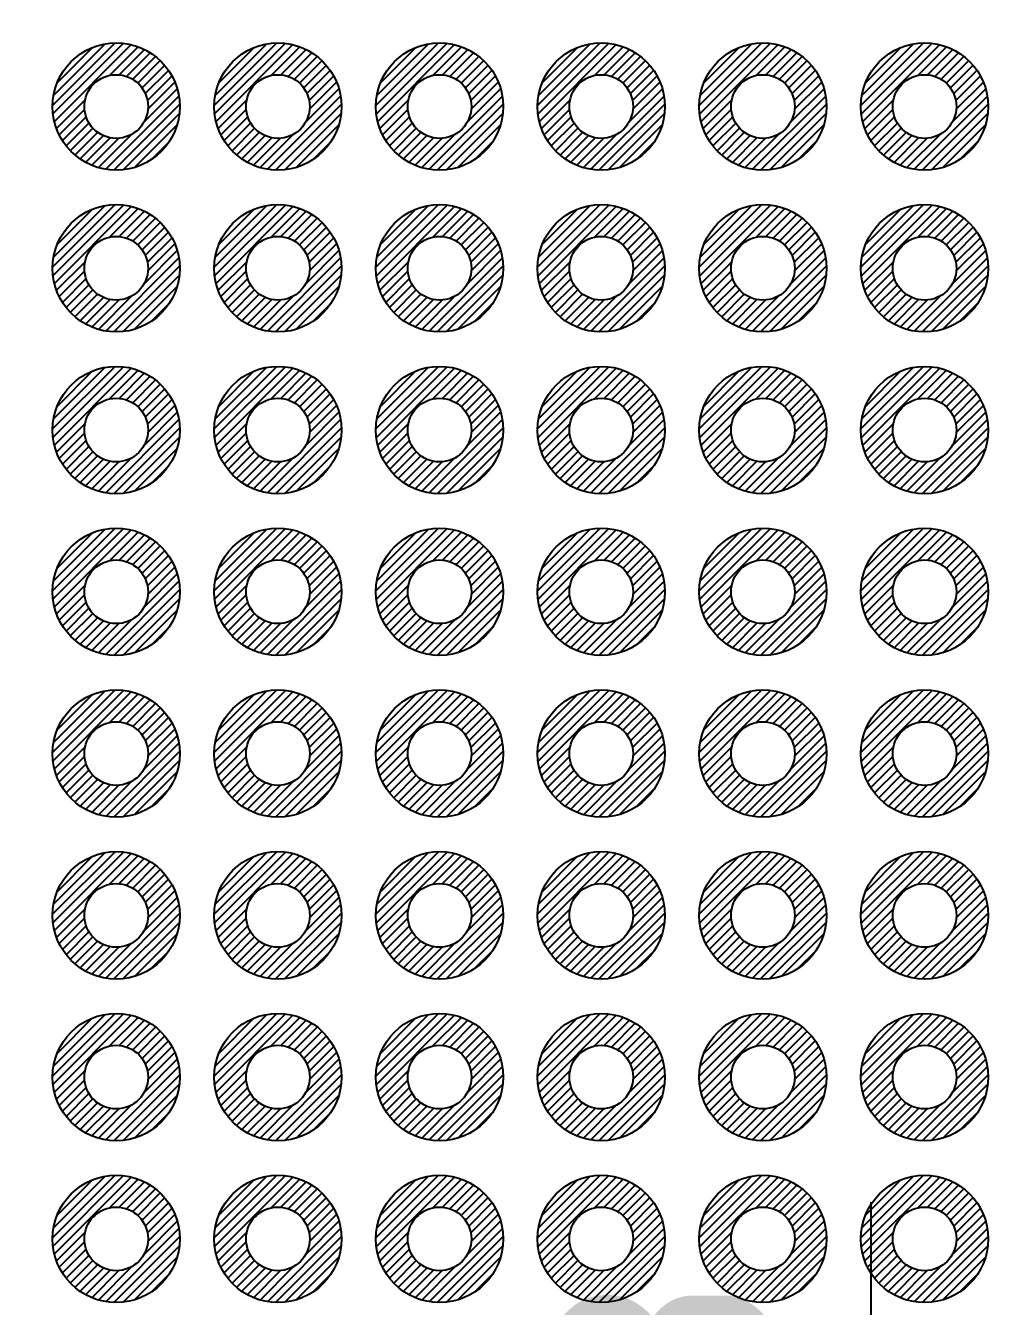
# Model space of a CAD drawing. Header units: millimetres. Extents: x 0 to 403, y 0 to 280.
# Drawn here: x 279.63 to 295.03, y 132.48 to 152.59 of the extents above; entities that cross this region are included whole.
import ezdxf

# ---------------------------------------------------------------- set-up
doc = ezdxf.new("R2010")
doc.units = ezdxf.units.MM
for name, color, linetype, lineweight in [('AM_5', 3, 'Continuous', 25), ('AM_8', 1, 'Continuous', 25), ('はんだ', 8, 'Continuous', 25), ('基板', 3, 'Continuous', 25)]:
    doc.layers.add(name, color=color, linetype=linetype, lineweight=lineweight)
doc.styles.get("Standard").update_dxf_attribs({"font": 'ISOCP.SHX', "bigfont": 'EXTFONT.SHX'})
doc.dimstyles.new('AM_ISO$0', dxfattribs={"dimtxt": 3.5, "dimasz": 2.5, "dimexe": 1, "dimexo": 1, "dimgap": 1.5, "dimtad": 1, "dimdsep": 46, "dimtxsty": 'Standard', "dimblk": 'OPEN30', "dimcen": 0, "dimclrd": 3, "dimclre": 3, "dimclrt": 2, "dimadec": 0, "dimazin": 2, "dimtp": 0.1, "dimtm": 0.1, "dimtfac": 0.71, "dimtmove": 0, "dimatfit": 3, "dimldrblk": 'OPEN30', "dimfxl": 0, "dimlwd": -1, "dimlwe": -1, "dimarcsym": 0})
doc.dimstyles.new('AM_ISO$2', dxfattribs={"dimtxt": 3.5, "dimasz": 2.5, "dimexe": 1, "dimexo": 1, "dimgap": 1.5, "dimtad": 1, "dimdsep": 46, "dimtxsty": 'Standard', "dimblk": 'OPEN30', "dimcen": 0, "dimclrd": 3, "dimclre": 3, "dimclrt": 2, "dimadec": 0, "dimazin": 2, "dimtp": 0.1, "dimtm": 0.1, "dimtfac": 0.71, "dimtmove": 0, "dimatfit": 3, "dimldrblk": 'OPEN30', "dimfxl": 0, "dimlwd": -1, "dimlwe": -1, "dimarcsym": 0})

# ---------------------------------------------------------------- blocks, each defined once
blk = doc.blocks.new('_Open30')
at = {"color": 0, "linetype": 'ByBlock', "lineweight": -2}
for p, q in [((-1, 0.2679), (0, 0)), ((0, 0), (-1, -0.2679)), ((0, 0), (-1, 0))]:
    blk.add_line(p, q, dxfattribs=at)
blk = doc.blocks.new('*D38')
at = {"layer": 'AM_5', "color": 3, "transparency": 16777216}
for p, q in [((263.474, 136.986), (264.724, 139.151)), ((281.276, 123.821), (261.358, 135.321)), ((262.224, 134.821), (260.224, 131.357)), ((279.276, 120.357), (259.358, 131.857)), ((258.974, 129.192), (255.349, 122.913))]:
    blk.add_line(p, q, dxfattribs=at)
at = {"layer": 'Defpoints', "color": 0, "transparency": 16777216}
for p in [(260.224, 131.357), (282.142, 123.321), (280.142, 119.857)]:
    blk.add_point(p, dxfattribs=at)
at = {"layer": 'AM_5', "color": 3, "transparency": 16777216, "xscale": 2.5, "yscale": 2.5, "zscale": 2.5}
for p, rotation in [((262.224, 134.821), 239.9999999999992), ((260.224, 131.357), 59.99999999999922)]:
    blk.add_blockref('_Open30', p, dxfattribs=dict(at, rotation=rotation))
at = {"layer": 'AM_5', "color": 2, "transparency": 16777216, "insert": (253.721, 126.595), "char_height": 3.5, "attachment_point": 5, "rotation": 60}
blk.add_mtext('4', dxfattribs=at)
blk = doc.blocks.new('*D39')
at = {"layer": 'AM_5', "color": 3, "transparency": 16777216}
for p, q in [((292.921, 127.071), (292.921, 134.116)), ((289.673, 124.571), (293.921, 124.571)), ((292.921, 121.571), (292.921, 124.571)), ((289.673, 121.571), (293.921, 121.571)), ((292.921, 119.071), (292.921, 116.571))]:
    blk.add_line(p, q, dxfattribs=at)
at = {"layer": 'Defpoints', "color": 0, "transparency": 16777216}
for p in [(288.673, 124.571), (292.921, 124.571), (288.673, 121.571)]:
    blk.add_point(p, dxfattribs=at)
at = {"layer": 'AM_5', "color": 3, "transparency": 16777216, "xscale": 2.5, "yscale": 2.5, "zscale": 2.5}
for p, rotation in [((292.921, 124.571), 270), ((292.921, 121.571), 90)]:
    blk.add_blockref('_Open30', p, dxfattribs=dict(at, rotation=rotation))
at = {"layer": 'AM_5', "color": 2, "transparency": 16777216, "insert": (289.671, 131.844), "char_height": 3.5, "attachment_point": 5, "rotation": 90}
blk.add_mtext('3', dxfattribs=at)
blk = doc.blocks.new('*D44')
at = {"layer": 'AM_5', "color": 3, "transparency": 16777216}
for p, q in [((285.298, 93.787), (279.972, 84.562)), ((296.298, 90.339), (296.298, 80.188))]:
    blk.add_line(p, q, dxfattribs=at)
blk.add_arc((296.298, 112.839), 31.651, 244.5267, 265.4733, dxfattribs=at)
at = {"layer": 'Defpoints', "color": 0, "transparency": 16777216}
for p in [(296.298, 191.339), (306.798, 131.026), (285.798, 94.653), (296.298, 91.339), (285.472, 83.097)]:
    blk.add_point(p, dxfattribs=at)
at = {"layer": 'AM_5', "color": 3, "transparency": 16777216, "xscale": 2.5, "yscale": 2.5, "zscale": 2.5}
for p, rotation in [((280.472, 85.428), 152.2633505582303), ((296.298, 81.188), 357.7366494417697)]:
    blk.add_blockref('_Open30', p, dxfattribs=dict(at, rotation=rotation))
at = {"layer": 'AM_5', "color": 2, "transparency": 16777216, "insert": (288.947, 85.406), "char_height": 3.5, "attachment_point": 5, "rotation": 345}
blk.add_mtext('30°', dxfattribs=at)

msp = doc.modelspace()

# ---------------------------------------------------------------- hatches: boundary and pattern name
at = {"layer": 'AM_8'}
h = msp.add_hatch(dxfattribs=at)
h.set_pattern_fill('_U', color=8, scale=0.1, angle=45, style=0, pattern_type=0)
h.set_pattern_definition([(45, (199.70028, -19.67259), (-0.07071068, 0.07071068), [])])
edge = h.paths.add_edge_path()
edge.add_arc((281.058, 151.319), 1, 191.4592, 474.2062)
edge.add_arc((281.058, 151.319), 1, 114.2062, 191.4592)
edge = h.paths.add_edge_path(flags=16)
edge.add_arc((281.058, 151.319), 0.5, -245.7938, 11.4592, ccw=False)
edge.add_arc((281.058, 151.319), 0.5, 11.4592, 114.2062, ccw=False)
h = msp.add_hatch(dxfattribs=at)
h.set_pattern_fill('_U', color=8, scale=0.1, angle=45, style=0, pattern_type=0)
h.set_pattern_definition([(45, (202.24028, -19.67259), (-0.07071068, 0.07071068), [])])
edge = h.paths.add_edge_path()
edge.add_arc((283.598, 151.319), 1, 191.4592, 474.2062)
edge.add_arc((283.598, 151.319), 1, 114.2062, 191.4592)
edge = h.paths.add_edge_path(flags=16)
edge.add_arc((283.598, 151.319), 0.5, -245.7938, 11.4592, ccw=False)
edge.add_arc((283.598, 151.319), 0.5, 11.4592, 114.2062, ccw=False)
h = msp.add_hatch(dxfattribs=at)
h.set_pattern_fill('_U', color=8, scale=0.1, angle=45, style=0, pattern_type=0)
h.set_pattern_definition([(45, (204.78028, -19.67259), (-0.07071068, 0.07071068), [])])
edge = h.paths.add_edge_path()
edge.add_arc((286.138, 151.319), 1, 191.4592, 474.2062)
edge.add_arc((286.138, 151.319), 1, 114.2062, 191.4592)
edge = h.paths.add_edge_path(flags=16)
edge.add_arc((286.138, 151.319), 0.5, -245.7938, 11.4592, ccw=False)
edge.add_arc((286.138, 151.319), 0.5, 11.4592, 114.2062, ccw=False)
h = msp.add_hatch(dxfattribs=at)
h.set_pattern_fill('_U', color=8, scale=0.1, angle=45, style=0, pattern_type=0)
h.set_pattern_definition([(45, (207.32028, -19.67259), (-0.07071068, 0.07071068), [])])
edge = h.paths.add_edge_path()
edge.add_arc((288.678, 151.319), 1, 191.4592, 474.2062)
edge.add_arc((288.678, 151.319), 1, 114.2062, 191.4592)
edge = h.paths.add_edge_path(flags=16)
edge.add_arc((288.678, 151.319), 0.5, -245.7938, 11.4592, ccw=False)
edge.add_arc((288.678, 151.319), 0.5, 11.4592, 114.2062, ccw=False)
h = msp.add_hatch(dxfattribs=at)
h.set_pattern_fill('_U', color=8, scale=0.1, angle=45, style=0, pattern_type=0)
h.set_pattern_definition([(45, (209.86028, -19.67259), (-0.07071068, 0.07071068), [])])
edge = h.paths.add_edge_path()
edge.add_arc((291.218, 151.319), 1, 191.4592, 474.2062)
edge.add_arc((291.218, 151.319), 1, 114.2062, 191.4592)
edge = h.paths.add_edge_path(flags=16)
edge.add_arc((291.218, 151.319), 0.5, -245.7938, 11.4592, ccw=False)
edge.add_arc((291.218, 151.319), 0.5, 11.4592, 114.2062, ccw=False)
h = msp.add_hatch(dxfattribs=at)
h.set_pattern_fill('_U', color=8, scale=0.1, angle=45, style=0, pattern_type=0)
h.set_pattern_definition([(45, (212.40028, -19.67259), (-0.07071068, 0.07071068), [])])
edge = h.paths.add_edge_path()
edge.add_arc((293.758, 151.319), 1, 191.4592, 474.2062)
edge.add_arc((293.758, 151.319), 1, 114.2062, 191.4592)
edge = h.paths.add_edge_path(flags=16)
edge.add_arc((293.758, 151.319), 0.5, -245.7938, 11.4592, ccw=False)
edge.add_arc((293.758, 151.319), 0.5, 11.4592, 114.2062, ccw=False)
h = msp.add_hatch(dxfattribs=at)
h.set_pattern_fill('_U', color=8, scale=0.1, angle=45, style=0, pattern_type=0)
h.set_pattern_definition([(45, (199.70028, -22.21259), (-0.07071068, 0.07071068), [])])
edge = h.paths.add_edge_path()
edge.add_arc((281.058, 148.779), 1, 191.4592, 474.2062)
edge.add_arc((281.058, 148.779), 1, 114.2062, 191.4592)
edge = h.paths.add_edge_path(flags=16)
edge.add_arc((281.058, 148.779), 0.5, -245.7938, 11.4592, ccw=False)
edge.add_arc((281.058, 148.779), 0.5, 11.4592, 114.2062, ccw=False)
h = msp.add_hatch(dxfattribs=at)
h.set_pattern_fill('_U', color=8, scale=0.1, angle=45, style=0, pattern_type=0)
h.set_pattern_definition([(45, (202.24028, -22.21259), (-0.07071068, 0.07071068), [])])
edge = h.paths.add_edge_path()
edge.add_arc((283.598, 148.779), 1, 191.4592, 474.2062)
edge.add_arc((283.598, 148.779), 1, 114.2062, 191.4592)
edge = h.paths.add_edge_path(flags=16)
edge.add_arc((283.598, 148.779), 0.5, -245.7938, 11.4592, ccw=False)
edge.add_arc((283.598, 148.779), 0.5, 11.4592, 114.2062, ccw=False)
h = msp.add_hatch(dxfattribs=at)
h.set_pattern_fill('_U', color=8, scale=0.1, angle=45, style=0, pattern_type=0)
h.set_pattern_definition([(45, (204.78028, -22.21259), (-0.07071068, 0.07071068), [])])
edge = h.paths.add_edge_path()
edge.add_arc((286.138, 148.779), 1, 191.4592, 474.2062)
edge.add_arc((286.138, 148.779), 1, 114.2062, 191.4592)
edge = h.paths.add_edge_path(flags=16)
edge.add_arc((286.138, 148.779), 0.5, -245.7938, 11.4592, ccw=False)
edge.add_arc((286.138, 148.779), 0.5, 11.4592, 114.2062, ccw=False)
h = msp.add_hatch(dxfattribs=at)
h.set_pattern_fill('_U', color=8, scale=0.1, angle=45, style=0, pattern_type=0)
h.set_pattern_definition([(45, (207.32028, -22.21259), (-0.07071068, 0.07071068), [])])
edge = h.paths.add_edge_path()
edge.add_arc((288.678, 148.779), 1, 191.4592, 474.2062)
edge.add_arc((288.678, 148.779), 1, 114.2062, 191.4592)
edge = h.paths.add_edge_path(flags=16)
edge.add_arc((288.678, 148.779), 0.5, -245.7938, 11.4592, ccw=False)
edge.add_arc((288.678, 148.779), 0.5, 11.4592, 114.2062, ccw=False)
h = msp.add_hatch(dxfattribs=at)
h.set_pattern_fill('_U', color=8, scale=0.1, angle=45, style=0, pattern_type=0)
h.set_pattern_definition([(45, (209.86028, -22.21259), (-0.07071068, 0.07071068), [])])
edge = h.paths.add_edge_path()
edge.add_arc((291.218, 148.779), 1, 191.4592, 474.2062)
edge.add_arc((291.218, 148.779), 1, 114.2062, 191.4592)
edge = h.paths.add_edge_path(flags=16)
edge.add_arc((291.218, 148.779), 0.5, -245.7938, 11.4592, ccw=False)
edge.add_arc((291.218, 148.779), 0.5, 11.4592, 114.2062, ccw=False)
h = msp.add_hatch(dxfattribs=at)
h.set_pattern_fill('_U', color=8, scale=0.1, angle=45, style=0, pattern_type=0)
h.set_pattern_definition([(45, (212.40028, -22.21259), (-0.07071068, 0.07071068), [])])
edge = h.paths.add_edge_path()
edge.add_arc((293.758, 148.779), 1, 191.4592, 474.2062)
edge.add_arc((293.758, 148.779), 1, 114.2062, 191.4592)
edge = h.paths.add_edge_path(flags=16)
edge.add_arc((293.758, 148.779), 0.5, -245.7938, 11.4592, ccw=False)
edge.add_arc((293.758, 148.779), 0.5, 11.4592, 114.2062, ccw=False)
h = msp.add_hatch(dxfattribs=at)
h.set_pattern_fill('_U', color=8, scale=0.1, angle=45, style=0, pattern_type=0)
h.set_pattern_definition([(45, (199.70028, -24.75259), (-0.07071068, 0.07071068), [])])
edge = h.paths.add_edge_path()
edge.add_arc((281.058, 146.239), 1, 191.4592, 474.2062)
edge.add_arc((281.058, 146.239), 1, 114.2062, 191.4592)
edge = h.paths.add_edge_path(flags=16)
edge.add_arc((281.058, 146.239), 0.5, -245.7938, 11.4592, ccw=False)
edge.add_arc((281.058, 146.239), 0.5, 11.4592, 114.2062, ccw=False)
h = msp.add_hatch(dxfattribs=at)
h.set_pattern_fill('_U', color=8, scale=0.1, angle=45, style=0, pattern_type=0)
h.set_pattern_definition([(45, (202.24028, -24.75259), (-0.07071068, 0.07071068), [])])
edge = h.paths.add_edge_path()
edge.add_arc((283.598, 146.239), 1, 191.4592, 474.2062)
edge.add_arc((283.598, 146.239), 1, 114.2062, 191.4592)
edge = h.paths.add_edge_path(flags=16)
edge.add_arc((283.598, 146.239), 0.5, -245.7938, 11.4592, ccw=False)
edge.add_arc((283.598, 146.239), 0.5, 11.4592, 114.2062, ccw=False)
h = msp.add_hatch(dxfattribs=at)
h.set_pattern_fill('_U', color=8, scale=0.1, angle=45, style=0, pattern_type=0)
h.set_pattern_definition([(45, (204.78028, -24.75259), (-0.07071068, 0.07071068), [])])
edge = h.paths.add_edge_path()
edge.add_arc((286.138, 146.239), 1, 191.4592, 474.2062)
edge.add_arc((286.138, 146.239), 1, 114.2062, 191.4592)
edge = h.paths.add_edge_path(flags=16)
edge.add_arc((286.138, 146.239), 0.5, -245.7938, 11.4592, ccw=False)
edge.add_arc((286.138, 146.239), 0.5, 11.4592, 114.2062, ccw=False)
h = msp.add_hatch(dxfattribs=at)
h.set_pattern_fill('_U', color=8, scale=0.1, angle=45, style=0, pattern_type=0)
h.set_pattern_definition([(45, (207.32028, -24.75259), (-0.07071068, 0.07071068), [])])
edge = h.paths.add_edge_path()
edge.add_arc((288.678, 146.239), 1, 191.4592, 474.2062)
edge.add_arc((288.678, 146.239), 1, 114.2062, 191.4592)
edge = h.paths.add_edge_path(flags=16)
edge.add_arc((288.678, 146.239), 0.5, -245.7938, 11.4592, ccw=False)
edge.add_arc((288.678, 146.239), 0.5, 11.4592, 114.2062, ccw=False)
h = msp.add_hatch(dxfattribs=at)
h.set_pattern_fill('_U', color=8, scale=0.1, angle=45, style=0, pattern_type=0)
h.set_pattern_definition([(45, (209.86028, -24.75259), (-0.07071068, 0.07071068), [])])
edge = h.paths.add_edge_path()
edge.add_arc((291.218, 146.239), 1, 191.4592, 474.2062)
edge.add_arc((291.218, 146.239), 1, 114.2062, 191.4592)
edge = h.paths.add_edge_path(flags=16)
edge.add_arc((291.218, 146.239), 0.5, -245.7938, 11.4592, ccw=False)
edge.add_arc((291.218, 146.239), 0.5, 11.4592, 114.2062, ccw=False)
h = msp.add_hatch(dxfattribs=at)
h.set_pattern_fill('_U', color=8, scale=0.1, angle=45, style=0, pattern_type=0)
h.set_pattern_definition([(45, (212.40028, -24.75259), (-0.07071068, 0.07071068), [])])
edge = h.paths.add_edge_path()
edge.add_arc((293.758, 146.239), 1, 191.4592, 474.2062)
edge.add_arc((293.758, 146.239), 1, 114.2062, 191.4592)
edge = h.paths.add_edge_path(flags=16)
edge.add_arc((293.758, 146.239), 0.5, -245.7938, 11.4592, ccw=False)
edge.add_arc((293.758, 146.239), 0.5, 11.4592, 114.2062, ccw=False)
h = msp.add_hatch(dxfattribs=at)
h.set_pattern_fill('_U', color=8, scale=0.1, angle=45, style=0, pattern_type=0)
h.set_pattern_definition([(45, (199.70028, -27.29259), (-0.07071068, 0.07071068), [])])
edge = h.paths.add_edge_path()
edge.add_arc((281.058, 143.699), 1, 191.4592, 474.2062)
edge.add_arc((281.058, 143.699), 1, 114.2062, 191.4592)
edge = h.paths.add_edge_path(flags=16)
edge.add_arc((281.058, 143.699), 0.5, -245.7938, 11.4592, ccw=False)
edge.add_arc((281.058, 143.699), 0.5, 11.4592, 114.2062, ccw=False)
h = msp.add_hatch(dxfattribs=at)
h.set_pattern_fill('_U', color=8, scale=0.1, angle=45, style=0, pattern_type=0)
h.set_pattern_definition([(45, (202.24028, -27.29259), (-0.07071068, 0.07071068), [])])
edge = h.paths.add_edge_path()
edge.add_arc((283.598, 143.699), 1, 191.4592, 474.2062)
edge.add_arc((283.598, 143.699), 1, 114.2062, 191.4592)
edge = h.paths.add_edge_path(flags=16)
edge.add_arc((283.598, 143.699), 0.5, -245.7938, 11.4592, ccw=False)
edge.add_arc((283.598, 143.699), 0.5, 11.4592, 114.2062, ccw=False)
h = msp.add_hatch(dxfattribs=at)
h.set_pattern_fill('_U', color=8, scale=0.1, angle=45, style=0, pattern_type=0)
h.set_pattern_definition([(45, (204.78028, -27.29259), (-0.07071068, 0.07071068), [])])
edge = h.paths.add_edge_path()
edge.add_arc((286.138, 143.699), 1, 191.4592, 474.2062)
edge.add_arc((286.138, 143.699), 1, 114.2062, 191.4592)
edge = h.paths.add_edge_path(flags=16)
edge.add_arc((286.138, 143.699), 0.5, -245.7938, 11.4592, ccw=False)
edge.add_arc((286.138, 143.699), 0.5, 11.4592, 114.2062, ccw=False)
h = msp.add_hatch(dxfattribs=at)
h.set_pattern_fill('_U', color=8, scale=0.1, angle=45, style=0, pattern_type=0)
h.set_pattern_definition([(45, (207.32028, -27.29259), (-0.07071068, 0.07071068), [])])
edge = h.paths.add_edge_path()
edge.add_arc((288.678, 143.699), 1, 191.4592, 474.2062)
edge.add_arc((288.678, 143.699), 1, 114.2062, 191.4592)
edge = h.paths.add_edge_path(flags=16)
edge.add_arc((288.678, 143.699), 0.5, -245.7938, 11.4592, ccw=False)
edge.add_arc((288.678, 143.699), 0.5, 11.4592, 114.2062, ccw=False)
h = msp.add_hatch(dxfattribs=at)
h.set_pattern_fill('_U', color=8, scale=0.1, angle=45, style=0, pattern_type=0)
h.set_pattern_definition([(45, (209.86028, -27.29259), (-0.07071068, 0.07071068), [])])
edge = h.paths.add_edge_path()
edge.add_arc((291.218, 143.699), 1, 191.4592, 474.2062)
edge.add_arc((291.218, 143.699), 1, 114.2062, 191.4592)
edge = h.paths.add_edge_path(flags=16)
edge.add_arc((291.218, 143.699), 0.5, -245.7938, 11.4592, ccw=False)
edge.add_arc((291.218, 143.699), 0.5, 11.4592, 114.2062, ccw=False)
h = msp.add_hatch(dxfattribs=at)
h.set_pattern_fill('_U', color=8, scale=0.1, angle=45, style=0, pattern_type=0)
h.set_pattern_definition([(45, (212.40028, -27.29259), (-0.07071068, 0.07071068), [])])
edge = h.paths.add_edge_path()
edge.add_arc((293.758, 143.699), 1, 191.4592, 474.2062)
edge.add_arc((293.758, 143.699), 1, 114.2062, 191.4592)
edge = h.paths.add_edge_path(flags=16)
edge.add_arc((293.758, 143.699), 0.5, -245.7938, 11.4592, ccw=False)
edge.add_arc((293.758, 143.699), 0.5, 11.4592, 114.2062, ccw=False)
h = msp.add_hatch(dxfattribs=at)
h.set_pattern_fill('_U', color=8, scale=0.1, angle=45, style=0, pattern_type=0)
h.set_pattern_definition([(45, (199.70028, -29.83259), (-0.07071068, 0.07071068), [])])
edge = h.paths.add_edge_path()
edge.add_arc((281.058, 141.159), 1, 191.4592, 474.2062)
edge.add_arc((281.058, 141.159), 1, 114.2062, 191.4592)
edge = h.paths.add_edge_path(flags=16)
edge.add_arc((281.058, 141.159), 0.5, -245.7938, 11.4592, ccw=False)
edge.add_arc((281.058, 141.159), 0.5, 11.4592, 114.2062, ccw=False)
h = msp.add_hatch(dxfattribs=at)
h.set_pattern_fill('_U', color=8, scale=0.1, angle=45, style=0, pattern_type=0)
h.set_pattern_definition([(45, (202.24028, -29.83259), (-0.07071068, 0.07071068), [])])
edge = h.paths.add_edge_path()
edge.add_arc((283.598, 141.159), 1, 191.4592, 474.2062)
edge.add_arc((283.598, 141.159), 1, 114.2062, 191.4592)
edge = h.paths.add_edge_path(flags=16)
edge.add_arc((283.598, 141.159), 0.5, -245.7938, 11.4592, ccw=False)
edge.add_arc((283.598, 141.159), 0.5, 11.4592, 114.2062, ccw=False)
h = msp.add_hatch(dxfattribs=at)
h.set_pattern_fill('_U', color=8, scale=0.1, angle=45, style=0, pattern_type=0)
h.set_pattern_definition([(45, (204.78028, -29.83259), (-0.07071068, 0.07071068), [])])
edge = h.paths.add_edge_path()
edge.add_arc((286.138, 141.159), 1, 191.4592, 474.2062)
edge.add_arc((286.138, 141.159), 1, 114.2062, 191.4592)
edge = h.paths.add_edge_path(flags=16)
edge.add_arc((286.138, 141.159), 0.5, -245.7938, 11.4592, ccw=False)
edge.add_arc((286.138, 141.159), 0.5, 11.4592, 114.2062, ccw=False)
h = msp.add_hatch(dxfattribs=at)
h.set_pattern_fill('_U', color=8, scale=0.1, angle=45, style=0, pattern_type=0)
h.set_pattern_definition([(45, (207.32028, -29.83259), (-0.07071068, 0.07071068), [])])
edge = h.paths.add_edge_path()
edge.add_arc((288.678, 141.159), 1, 191.4592, 474.2062)
edge.add_arc((288.678, 141.159), 1, 114.2062, 191.4592)
edge = h.paths.add_edge_path(flags=16)
edge.add_arc((288.678, 141.159), 0.5, -245.7938, 11.4592, ccw=False)
edge.add_arc((288.678, 141.159), 0.5, 11.4592, 114.2062, ccw=False)
h = msp.add_hatch(dxfattribs=at)
h.set_pattern_fill('_U', color=8, scale=0.1, angle=45, style=0, pattern_type=0)
h.set_pattern_definition([(45, (209.86028, -29.83259), (-0.07071068, 0.07071068), [])])
edge = h.paths.add_edge_path()
edge.add_arc((291.218, 141.159), 1, 191.4592, 474.2062)
edge.add_arc((291.218, 141.159), 1, 114.2062, 191.4592)
edge = h.paths.add_edge_path(flags=16)
edge.add_arc((291.218, 141.159), 0.5, -245.7938, 11.4592, ccw=False)
edge.add_arc((291.218, 141.159), 0.5, 11.4592, 114.2062, ccw=False)
h = msp.add_hatch(dxfattribs=at)
h.set_pattern_fill('_U', color=8, scale=0.1, angle=45, style=0, pattern_type=0)
h.set_pattern_definition([(45, (212.40028, -29.83259), (-0.07071068, 0.07071068), [])])
edge = h.paths.add_edge_path()
edge.add_arc((293.758, 141.159), 1, 191.4592, 474.2062)
edge.add_arc((293.758, 141.159), 1, 114.2062, 191.4592)
edge = h.paths.add_edge_path(flags=16)
edge.add_arc((293.758, 141.159), 0.5, -245.7938, 11.4592, ccw=False)
edge.add_arc((293.758, 141.159), 0.5, 11.4592, 114.2062, ccw=False)
h = msp.add_hatch(dxfattribs=at)
h.set_pattern_fill('_U', color=8, scale=0.1, angle=45, style=0, pattern_type=0)
h.set_pattern_definition([(45, (199.70028, -32.37259), (-0.07071068, 0.07071068), [])])
edge = h.paths.add_edge_path()
edge.add_arc((281.058, 138.619), 1, 191.4592, 474.2062)
edge.add_arc((281.058, 138.619), 1, 114.2062, 191.4592)
edge = h.paths.add_edge_path(flags=16)
edge.add_arc((281.058, 138.619), 0.5, -245.7938, 11.4592, ccw=False)
edge.add_arc((281.058, 138.619), 0.5, 11.4592, 114.2062, ccw=False)
h = msp.add_hatch(dxfattribs=at)
h.set_pattern_fill('_U', color=8, scale=0.1, angle=45, style=0, pattern_type=0)
h.set_pattern_definition([(45, (202.24028, -32.37259), (-0.07071068, 0.07071068), [])])
edge = h.paths.add_edge_path()
edge.add_arc((283.598, 138.619), 1, 191.4592, 474.2062)
edge.add_arc((283.598, 138.619), 1, 114.2062, 191.4592)
edge = h.paths.add_edge_path(flags=16)
edge.add_arc((283.598, 138.619), 0.5, -245.7938, 11.4592, ccw=False)
edge.add_arc((283.598, 138.619), 0.5, 11.4592, 114.2062, ccw=False)
h = msp.add_hatch(dxfattribs=at)
h.set_pattern_fill('_U', color=8, scale=0.1, angle=45, style=0, pattern_type=0)
h.set_pattern_definition([(45, (204.78028, -32.37259), (-0.07071068, 0.07071068), [])])
edge = h.paths.add_edge_path()
edge.add_arc((286.138, 138.619), 1, 191.4592, 474.2062)
edge.add_arc((286.138, 138.619), 1, 114.2062, 191.4592)
edge = h.paths.add_edge_path(flags=16)
edge.add_arc((286.138, 138.619), 0.5, -245.7938, 11.4592, ccw=False)
edge.add_arc((286.138, 138.619), 0.5, 11.4592, 114.2062, ccw=False)
h = msp.add_hatch(dxfattribs=at)
h.set_pattern_fill('_U', color=8, scale=0.1, angle=45, style=0, pattern_type=0)
h.set_pattern_definition([(45, (207.32028, -32.37259), (-0.07071068, 0.07071068), [])])
edge = h.paths.add_edge_path()
edge.add_arc((288.678, 138.619), 1, 191.4592, 474.2062)
edge.add_arc((288.678, 138.619), 1, 114.2062, 191.4592)
edge = h.paths.add_edge_path(flags=16)
edge.add_arc((288.678, 138.619), 0.5, -245.7938, 11.4592, ccw=False)
edge.add_arc((288.678, 138.619), 0.5, 11.4592, 114.2062, ccw=False)
h = msp.add_hatch(dxfattribs=at)
h.set_pattern_fill('_U', color=8, scale=0.1, angle=45, style=0, pattern_type=0)
h.set_pattern_definition([(45, (209.86028, -32.37259), (-0.07071068, 0.07071068), [])])
edge = h.paths.add_edge_path()
edge.add_arc((291.218, 138.619), 1, 191.4592, 474.2062)
edge.add_arc((291.218, 138.619), 1, 114.2062, 191.4592)
edge = h.paths.add_edge_path(flags=16)
edge.add_arc((291.218, 138.619), 0.5, -245.7938, 11.4592, ccw=False)
edge.add_arc((291.218, 138.619), 0.5, 11.4592, 114.2062, ccw=False)
h = msp.add_hatch(dxfattribs=at)
h.set_pattern_fill('_U', color=8, scale=0.1, angle=45, style=0, pattern_type=0)
h.set_pattern_definition([(45, (212.40028, -32.37259), (-0.07071068, 0.07071068), [])])
edge = h.paths.add_edge_path()
edge.add_arc((293.758, 138.619), 1, 191.4592, 474.2062)
edge.add_arc((293.758, 138.619), 1, 114.2062, 191.4592)
edge = h.paths.add_edge_path(flags=16)
edge.add_arc((293.758, 138.619), 0.5, -245.7938, 11.4592, ccw=False)
edge.add_arc((293.758, 138.619), 0.5, 11.4592, 114.2062, ccw=False)
h = msp.add_hatch(dxfattribs=at)
h.set_pattern_fill('_U', color=8, scale=0.1, angle=45, style=0, pattern_type=0)
h.set_pattern_definition([(45, (199.70028, -34.91259), (-0.07071068, 0.07071068), [])])
edge = h.paths.add_edge_path()
edge.add_arc((281.058, 136.079), 1, 191.4592, 474.2062)
edge.add_arc((281.058, 136.079), 1, 114.2062, 191.4592)
edge = h.paths.add_edge_path(flags=16)
edge.add_arc((281.058, 136.079), 0.5, -245.7938, 11.4592, ccw=False)
edge.add_arc((281.058, 136.079), 0.5, 11.4592, 114.2062, ccw=False)
h = msp.add_hatch(dxfattribs=at)
h.set_pattern_fill('_U', color=8, scale=0.1, angle=45, style=0, pattern_type=0)
h.set_pattern_definition([(45, (202.24028, -34.91259), (-0.07071068, 0.07071068), [])])
edge = h.paths.add_edge_path()
edge.add_arc((283.598, 136.079), 1, 191.4592, 474.2062)
edge.add_arc((283.598, 136.079), 1, 114.2062, 191.4592)
edge = h.paths.add_edge_path(flags=16)
edge.add_arc((283.598, 136.079), 0.5, -245.7938, 11.4592, ccw=False)
edge.add_arc((283.598, 136.079), 0.5, 11.4592, 114.2062, ccw=False)
h = msp.add_hatch(dxfattribs=at)
h.set_pattern_fill('_U', color=8, scale=0.1, angle=45, style=0, pattern_type=0)
h.set_pattern_definition([(45, (204.78028, -34.91259), (-0.07071068, 0.07071068), [])])
edge = h.paths.add_edge_path()
edge.add_arc((286.138, 136.079), 1, 191.4592, 474.2062)
edge.add_arc((286.138, 136.079), 1, 114.2062, 191.4592)
edge = h.paths.add_edge_path(flags=16)
edge.add_arc((286.138, 136.079), 0.5, -245.7938, 11.4592, ccw=False)
edge.add_arc((286.138, 136.079), 0.5, 11.4592, 114.2062, ccw=False)
h = msp.add_hatch(dxfattribs=at)
h.set_pattern_fill('_U', color=8, scale=0.1, angle=45, style=0, pattern_type=0)
h.set_pattern_definition([(45, (207.32028, -34.91259), (-0.07071068, 0.07071068), [])])
edge = h.paths.add_edge_path()
edge.add_arc((288.678, 136.079), 1, 191.4592, 474.2062)
edge.add_arc((288.678, 136.079), 1, 114.2062, 191.4592)
edge = h.paths.add_edge_path(flags=16)
edge.add_arc((288.678, 136.079), 0.5, -245.7938, 11.4592, ccw=False)
edge.add_arc((288.678, 136.079), 0.5, 11.4592, 114.2062, ccw=False)
h = msp.add_hatch(dxfattribs=at)
h.set_pattern_fill('_U', color=8, scale=0.1, angle=45, style=0, pattern_type=0)
h.set_pattern_definition([(45, (209.86028, -34.91259), (-0.07071068, 0.07071068), [])])
edge = h.paths.add_edge_path()
edge.add_arc((291.218, 136.079), 1, 191.4592, 474.2062)
edge.add_arc((291.218, 136.079), 1, 114.2062, 191.4592)
edge = h.paths.add_edge_path(flags=16)
edge.add_arc((291.218, 136.079), 0.5, -245.7938, 11.4592, ccw=False)
edge.add_arc((291.218, 136.079), 0.5, 11.4592, 114.2062, ccw=False)
h = msp.add_hatch(dxfattribs=at)
h.set_pattern_fill('_U', color=8, scale=0.1, angle=45, style=0, pattern_type=0)
h.set_pattern_definition([(45, (212.40028, -34.91259), (-0.07071068, 0.07071068), [])])
edge = h.paths.add_edge_path()
edge.add_arc((293.758, 136.079), 1, 191.4592, 474.2062)
edge.add_arc((293.758, 136.079), 1, 114.2062, 191.4592)
edge = h.paths.add_edge_path(flags=16)
edge.add_arc((293.758, 136.079), 0.5, -245.7938, 11.4592, ccw=False)
edge.add_arc((293.758, 136.079), 0.5, 11.4592, 114.2062, ccw=False)
h = msp.add_hatch(dxfattribs=at)
h.set_pattern_fill('_U', color=8, scale=0.1, angle=45, style=0, pattern_type=0)
h.set_pattern_definition([(45, (199.70028, -37.45259), (-0.07071068, 0.07071068), [])])
edge = h.paths.add_edge_path()
edge.add_arc((281.058, 133.539), 1, 191.4592, 474.2062)
edge.add_arc((281.058, 133.539), 1, 114.2062, 191.4592)
edge = h.paths.add_edge_path(flags=16)
edge.add_arc((281.058, 133.539), 0.5, -245.7938, 11.4592, ccw=False)
edge.add_arc((281.058, 133.539), 0.5, 11.4592, 114.2062, ccw=False)
h = msp.add_hatch(dxfattribs=at)
h.set_pattern_fill('_U', color=8, scale=0.1, angle=45, style=0, pattern_type=0)
h.set_pattern_definition([(45, (202.24028, -37.45259), (-0.07071068, 0.07071068), [])])
edge = h.paths.add_edge_path()
edge.add_arc((283.598, 133.539), 1, 191.4592, 474.2062)
edge.add_arc((283.598, 133.539), 1, 114.2062, 191.4592)
edge = h.paths.add_edge_path(flags=16)
edge.add_arc((283.598, 133.539), 0.5, -245.7938, 11.4592, ccw=False)
edge.add_arc((283.598, 133.539), 0.5, 11.4592, 114.2062, ccw=False)
h = msp.add_hatch(dxfattribs=at)
h.set_pattern_fill('_U', color=8, scale=0.1, angle=45, style=0, pattern_type=0)
h.set_pattern_definition([(45, (204.78028, -37.45259), (-0.07071068, 0.07071068), [])])
edge = h.paths.add_edge_path()
edge.add_arc((286.138, 133.539), 1, 191.4592, 474.2062)
edge.add_arc((286.138, 133.539), 1, 114.2062, 191.4592)
edge = h.paths.add_edge_path(flags=16)
edge.add_arc((286.138, 133.539), 0.5, -245.7938, 11.4592, ccw=False)
edge.add_arc((286.138, 133.539), 0.5, 11.4592, 114.2062, ccw=False)
h = msp.add_hatch(dxfattribs=at)
h.set_pattern_fill('_U', color=8, scale=0.1, angle=45, style=0, pattern_type=0)
h.set_pattern_definition([(45, (207.32028, -37.45259), (-0.07071068, 0.07071068), [])])
edge = h.paths.add_edge_path()
edge.add_arc((288.678, 133.539), 1, 191.4592, 474.2062)
edge.add_arc((288.678, 133.539), 1, 114.2062, 191.4592)
edge = h.paths.add_edge_path(flags=16)
edge.add_arc((288.678, 133.539), 0.5, -245.7938, 11.4592, ccw=False)
edge.add_arc((288.678, 133.539), 0.5, 11.4592, 114.2062, ccw=False)
h = msp.add_hatch(dxfattribs=at)
h.set_pattern_fill('_U', color=8, scale=0.1, angle=45, style=0, pattern_type=0)
h.set_pattern_definition([(45, (209.86028, -37.45259), (-0.07071068, 0.07071068), [])])
edge = h.paths.add_edge_path()
edge.add_arc((291.218, 133.539), 1, 191.4592, 474.2062)
edge.add_arc((291.218, 133.539), 1, 114.2062, 191.4592)
edge = h.paths.add_edge_path(flags=16)
edge.add_arc((291.218, 133.539), 0.5, -245.7938, 11.4592, ccw=False)
edge.add_arc((291.218, 133.539), 0.5, 11.4592, 114.2062, ccw=False)
h = msp.add_hatch(dxfattribs=at)
h.set_pattern_fill('_U', color=8, scale=0.1, angle=45, style=0, pattern_type=0)
h.set_pattern_definition([(45, (212.40028, -37.45259), (-0.07071068, 0.07071068), [])])
edge = h.paths.add_edge_path()
edge.add_arc((293.758, 133.539), 1, 191.4592, 474.2062)
edge.add_arc((293.758, 133.539), 1, 114.2062, 191.4592)
edge = h.paths.add_edge_path(flags=16)
edge.add_arc((293.758, 133.539), 0.5, -245.7938, 11.4592, ccw=False)
edge.add_arc((293.758, 133.539), 0.5, 11.4592, 114.2062, ccw=False)

# ---------------------------------------------------------------- linework, layer by layer
at = {"layer": 'はんだ'}
for centre in [(281.058, 151.319), (283.598, 151.319), (286.138, 151.319), (288.678, 151.319), (291.218, 151.319), (293.758, 151.319), (281.058, 148.779), (283.598, 148.779), (286.138, 148.779), (288.678, 148.779), (291.218, 148.779), (293.758, 148.779), (281.058, 146.239), (283.598, 146.239), (286.138, 146.239), (288.678, 146.239), (291.218, 146.239), (293.758, 146.239), (281.058, 143.699), (283.598, 143.699), (286.138, 143.699), (288.678, 143.699), (291.218, 143.699), (293.758, 143.699), (281.058, 141.159), (283.598, 141.159), (286.138, 141.159), (288.678, 141.159), (291.218, 141.159), (293.758, 141.159), (281.058, 138.619), (283.598, 138.619), (286.138, 138.619), (288.678, 138.619), (291.218, 138.619), (293.758, 138.619), (281.058, 136.079), (283.598, 136.079), (286.138, 136.079), (288.678, 136.079), (291.218, 136.079), (293.758, 136.079), (281.058, 133.539), (283.598, 133.539), (286.138, 133.539), (288.678, 133.539), (291.218, 133.539), (293.758, 133.539)]:
    msp.add_circle(centre, 1, dxfattribs=at)
at = {"layer": '基板'}
for centre in [(281.058, 151.319), (283.598, 151.319), (286.138, 151.319), (288.678, 151.319), (291.218, 151.319), (293.758, 151.319), (281.058, 148.779), (283.598, 148.779), (286.138, 148.779), (288.678, 148.779), (291.218, 148.779), (293.758, 148.779), (281.058, 146.239), (283.598, 146.239), (286.138, 146.239), (288.678, 146.239), (291.218, 146.239), (293.758, 146.239), (281.058, 143.699), (283.598, 143.699), (286.138, 143.699), (288.678, 143.699), (291.218, 143.699), (293.758, 143.699), (281.058, 141.159), (283.598, 141.159), (286.138, 141.159), (288.678, 141.159), (291.218, 141.159), (293.758, 141.159), (281.058, 138.619), (283.598, 138.619), (286.138, 138.619), (288.678, 138.619), (291.218, 138.619), (293.758, 138.619), (281.058, 136.079), (283.598, 136.079), (286.138, 136.079), (288.678, 136.079), (291.218, 136.079), (293.758, 136.079), (281.058, 133.539), (283.598, 133.539), (286.138, 133.539), (288.678, 133.539), (291.218, 133.539), (293.758, 133.539)]:
    msp.add_circle(centre, 0.5, dxfattribs=at)

# ---------------------------------------------------------------- dimensions: what is measured, and where the dimension line sits
at = {"layer": 'AM_5'}
dim = msp.add_angular_dim_2l(base=(285.472, 83.097), line1=((306.798, 131.026), (285.798, 94.653)), line2=((296.298, 191.339), (296.298, 91.339)), dimstyle='AM_ISO$2', override={"dimpost": ''}, dxfattribs=at)
dim.commit()
dim.dimension.update_dxf_attribs({"geometry": '*D44', "text_midpoint": (288.947, 85.406)})
dim = msp.add_aligned_dim(p1=(282.142, 123.321), p2=(280.142, 119.857), distance=-23, dimstyle='AM_ISO$0', dxfattribs=at)
dim.commit()
dim.dimension.update_dxf_attribs({"geometry": '*D38', "text_midpoint": (253.721, 126.595)})
dim = msp.add_linear_dim(base=(292.921, 124.571), p1=(288.673, 121.571), p2=(288.673, 124.571), angle=90, dimstyle='AM_ISO$0', dxfattribs=at)
dim.commit()
dim.dimension.update_dxf_attribs({"geometry": '*D39', "text_midpoint": (292.921, 131.844), "dimtype": 160})

doc.saveas('drawing.dxf')
